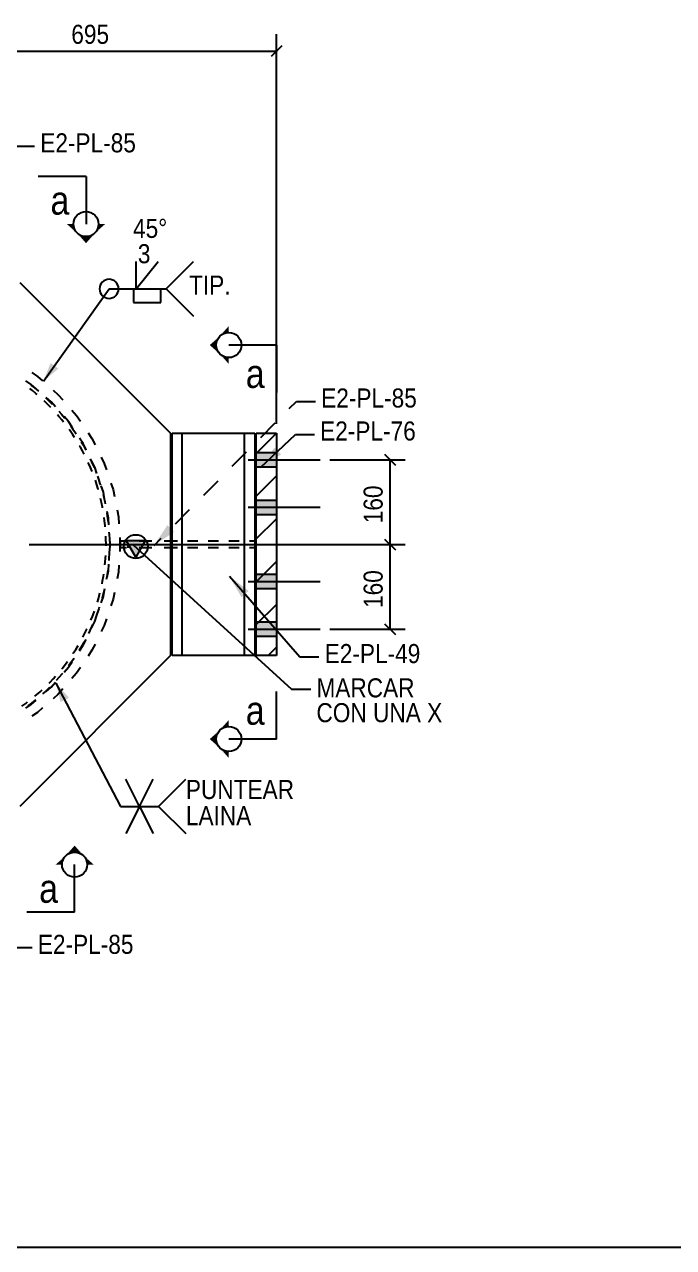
# Model space of a CAD drawing. Header units: millimetres. Extents: x 67 to 383, y 106 to 148.
# Drawn here: x 249.11 to 260.06, y 106.12 to 126.77 of the extents above; entities that cross this region are included whole.
import ezdxf

# ---------------------------------------------------------------- set-up
doc = ezdxf.new("R2010")
doc.units = ezdxf.units.MM
doc.linetypes.add('XKITLINE00', pattern=[0])
doc.styles.add('ARIAL', font='ARIAL.TTF')

msp = doc.modelspace()

# ---------------------------------------------------------------- linework, layer by layer
at = {"linetype": 'XKITLINE00'}
for p, q in [((253.362, 120.026), (253.362, 126.601)), ((253.453, 126.407), (253.271, 126.225)), ((247.15, 126.316), (253.362, 126.316)), ((248.956, 124.711), (249.277, 124.711)), ((250.146, 124.2), (249.341, 124.2)), ((250.146, 124.2), (250.146, 123.396)), ((253.362, 121.354), (252.557, 121.354)), ((253.362, 121.354), (253.362, 120.55)), ((249.229, 120.889), (249.326, 120.824)), ((249.326, 120.824), (249.414, 120.747)), ((249.223, 120.689), (249.13, 120.751)), ((249.241, 120.585), (249.197, 120.62)), ((249.216, 120.677), (249.276, 120.63)), ((249.306, 120.616), (249.223, 120.689)), ((249.276, 120.63), (249.338, 120.579)), ((249.301, 120.536), (249.241, 120.585)), ((249.322, 120.518), (249.301, 120.536)), ((249.338, 120.579), (249.342, 120.576)), ((249.475, 120.378), (249.441, 120.41)), ((249.462, 120.469), (249.514, 120.419)), ((249.557, 120.396), (249.474, 120.469)), ((249.514, 120.419), (249.571, 120.363)), ((249.631, 120.312), (249.557, 120.396)), ((249.59, 120.593), (249.678, 120.516)), ((249.678, 120.516), (249.755, 120.428)), ((253.578, 120.282), (253.698, 120.403)), ((253.698, 120.403), (254.02, 120.403)), ((249.53, 120.323), (249.475, 120.378)), ((249.555, 120.297), (249.53, 120.323)), ((249.571, 120.363), (249.577, 120.356)), ((249.686, 120.238), (249.731, 120.187)), ((249.909, 120.252), (249.986, 120.165)), ((249.688, 120.15), (249.664, 120.178)), ((249.738, 120.09), (249.688, 120.15)), ((249.731, 120.187), (249.782, 120.126)), ((249.766, 120.054), (249.738, 120.09)), ((249.851, 120.061), (249.778, 120.145)), ((249.782, 120.126), (249.79, 120.116)), ((249.913, 119.968), (249.851, 120.061)), ((249.888, 119.988), (249.926, 119.935)), ((249.986, 120.165), (250.051, 120.067)), ((253.097, 119.795), (253.338, 120.038)), ((249.88, 119.903), (249.863, 119.926)), ((249.924, 119.838), (249.88, 119.903)), ((249.953, 119.792), (249.924, 119.838)), ((249.926, 119.935), (249.971, 119.87)), ((249.971, 119.87), (249.98, 119.856)), ((250.099, 119.691), (250.037, 119.783)), ((250.181, 119.873), (250.246, 119.776)), ((250.246, 119.776), (250.298, 119.671)), ((253.092, 119.288), (253.68, 119.846)), ((253.68, 119.846), (254.001, 119.846)), ((250.047, 119.639), (250.037, 119.655)), ((250.085, 119.57), (250.047, 119.639)), ((250.065, 119.719), (250.096, 119.667)), ((250.114, 119.514), (250.085, 119.57)), ((250.096, 119.667), (250.135, 119.597)), ((250.148, 119.591), (250.099, 119.691)), ((250.135, 119.597), (250.144, 119.579)), ((250.189, 119.36), (250.184, 119.369)), ((250.216, 119.435), (250.24, 119.384)), ((250.24, 119.384), (250.272, 119.311)), ((250.296, 119.291), (250.246, 119.391)), ((250.401, 119.461), (250.453, 119.356)), ((252.616, 119.308), (252.857, 119.551)), ((254.26, 119.418), (255.536, 119.418)), ((255.187, 119.509), (255.369, 119.327)), ((255.278, 117.988), (255.278, 119.418)), ((250.22, 119.289), (250.189, 119.36)), ((250.248, 119.221), (250.22, 119.289)), ((250.272, 119.311), (250.281, 119.288)), ((250.331, 119.186), (250.296, 119.291)), ((250.453, 119.356), (250.49, 119.246)), ((250.328, 118.995), (250.304, 119.07)), ((250.304, 119.07), (250.304, 119.07)), ((250.351, 118.921), (250.328, 118.995)), ((250.34, 119.138), (250.358, 119.088)), ((250.358, 119.088), (250.382, 119.012)), ((250.382, 119.012), (250.391, 118.986)), ((250.439, 118.869), (250.403, 118.975)), ((250.566, 119.024), (250.603, 118.913)), ((252.135, 118.821), (252.376, 119.064)), ((250.352, 118.917), (250.351, 118.921)), ((250.409, 118.693), (250.393, 118.761)), ((250.434, 118.831), (250.446, 118.783)), ((250.46, 118.76), (250.439, 118.869)), ((250.446, 118.783), (250.464, 118.705)), ((250.603, 118.913), (250.626, 118.799)), ((250.424, 118.617), (250.409, 118.693)), ((250.427, 118.604), (250.424, 118.617)), ((250.464, 118.705), (250.47, 118.674)), ((250.526, 118.433), (250.504, 118.542)), ((250.672, 118.569), (250.694, 118.455)), ((251.655, 118.334), (251.895, 118.577)), ((250.46, 118.385), (250.452, 118.445)), ((250.469, 118.307), (250.46, 118.385)), ((250.499, 118.516), (250.506, 118.471)), ((250.506, 118.471), (250.517, 118.392)), ((250.517, 118.392), (250.521, 118.357)), ((250.533, 118.321), (250.526, 118.433)), ((250.694, 118.455), (250.702, 118.338)), ((250.471, 118.286), (250.469, 118.307)), ((250.483, 118.073), (250.481, 118.125)), ((250.534, 118.196), (250.537, 118.154)), ((250.537, 118.154), (250.54, 118.075)), ((249.188, 117.988), (255.536, 117.988)), ((249.188, 117.988), (255.536, 117.988)), ((250.484, 117.995), (250.483, 118.073)), ((250.484, 117.964), (250.484, 117.995)), ((250.54, 118.075), (250.54, 118.036)), ((250.555, 117.988), (250.547, 118.099)), ((250.547, 117.877), (250.555, 117.988)), ((250.717, 118.105), (250.725, 117.988)), ((250.725, 117.988), (250.717, 117.871)), ((250.725, 117.931), (250.725, 118.045)), ((250.831, 118.045), (250.725, 118.045)), ((250.831, 117.931), (250.725, 117.931)), ((250.859, 117.931), (250.859, 117.979)), ((250.943, 117.983), (253.617, 115.542)), ((251.256, 118.045), (251.043, 118.045)), ((251.256, 117.931), (251.043, 117.931)), ((251.294, 117.969), (251.414, 118.091)), ((251.574, 118.045), (251.468, 118.045)), ((251.574, 117.931), (251.468, 117.931)), ((251.688, 118.045), (251.601, 118.045)), ((251.688, 117.931), (251.601, 117.931)), ((252.036, 118.045), (251.862, 118.045)), ((252.036, 117.931), (251.862, 117.931)), ((252.385, 118.045), (252.21, 118.045)), ((252.385, 117.931), (252.21, 117.931)), ((252.733, 118.045), (252.559, 118.045)), ((252.733, 117.931), (252.559, 117.931)), ((252.994, 118.045), (252.907, 118.045)), ((252.994, 117.931), (252.907, 117.931)), ((253.021, 117.931), (253.021, 118.045)), ((255.187, 118.079), (255.369, 117.897)), ((255.187, 118.079), (255.369, 117.897)), ((255.278, 116.558), (255.278, 117.988)), ((250.47, 117.683), (250.476, 117.761)), ((250.476, 117.761), (250.479, 117.803)), ((250.533, 117.757), (250.53, 117.714)), ((250.537, 117.836), (250.533, 117.757)), ((250.539, 117.875), (250.537, 117.836)), ((250.466, 117.643), (250.47, 117.683)), ((250.508, 117.52), (250.496, 117.441)), ((250.504, 117.434), (250.526, 117.544)), ((250.513, 117.554), (250.508, 117.52)), ((250.526, 117.544), (250.533, 117.655)), ((250.694, 117.521), (250.672, 117.407)), ((250.702, 117.638), (250.694, 117.521)), ((250.417, 117.325), (250.427, 117.373)), ((250.427, 117.373), (250.44, 117.45)), ((250.44, 117.45), (250.445, 117.484)), ((250.496, 117.441), (250.488, 117.395)), ((252.566, 117.453), (253.757, 116.088)), ((250.355, 117.069), (250.376, 117.144)), ((250.376, 117.144), (250.382, 117.168)), ((250.403, 117.001), (250.439, 117.107)), ((250.43, 117.13), (250.417, 117.081)), ((250.45, 117.207), (250.43, 117.13)), ((250.439, 117.107), (250.46, 117.216)), ((250.456, 117.237), (250.45, 117.207)), ((250.626, 117.177), (250.603, 117.063)), ((250.362, 116.902), (250.336, 116.827)), ((250.338, 117.013), (250.355, 117.069)), ((250.37, 116.928), (250.362, 116.902)), ((250.603, 117.063), (250.566, 116.952)), ((250.23, 116.711), (250.255, 116.773)), ((250.246, 116.585), (250.296, 116.685)), ((250.255, 116.773), (250.282, 116.846)), ((250.282, 116.846), (250.288, 116.861)), ((250.296, 116.685), (250.331, 116.791)), ((250.336, 116.827), (250.317, 116.776)), ((250.49, 116.731), (250.453, 116.62)), ((250.092, 116.42), (250.127, 116.488)), ((250.127, 116.488), (250.162, 116.558)), ((250.162, 116.558), (250.164, 116.564)), ((250.213, 116.533), (250.187, 116.481)), ((250.246, 116.606), (250.213, 116.533)), ((250.256, 116.627), (250.246, 116.606)), ((250.453, 116.62), (250.401, 116.515)), ((254.26, 116.558), (255.536, 116.558)), ((255.187, 116.649), (255.369, 116.467)), ((249.974, 116.215), (250.013, 116.28)), ((250.037, 116.193), (250.099, 116.286)), ((250.103, 116.322), (250.063, 116.253)), ((250.099, 116.286), (250.148, 116.385)), ((250.113, 116.339), (250.103, 116.322)), ((250.298, 116.305), (250.246, 116.2)), ((249.927, 116.144), (249.931, 116.15)), ((249.931, 116.15), (249.974, 116.215)), ((249.943, 116.066), (249.934, 116.053)), ((250.063, 116.253), (250.031, 116.2)), ((250.246, 116.2), (250.181, 116.103)), ((253.757, 116.088), (254.079, 116.088)), ((249.737, 115.885), (249.747, 115.897)), ((249.747, 115.897), (249.795, 115.959)), ((249.778, 115.832), (249.851, 115.915)), ((249.795, 115.959), (249.835, 116.012)), ((249.888, 115.988), (249.849, 115.935)), ((249.851, 115.915), (249.913, 116.008)), ((249.934, 116.053), (249.888, 115.988)), ((250.051, 115.909), (249.986, 115.812)), ((249.522, 115.645), (249.54, 115.663)), ((249.54, 115.663), (249.594, 115.72)), ((249.557, 115.58), (249.631, 115.664)), ((249.594, 115.72), (249.632, 115.762)), ((249.689, 115.74), (249.642, 115.689)), ((249.741, 115.8), (249.689, 115.74)), ((249.748, 115.81), (249.741, 115.8)), ((249.986, 115.812), (249.909, 115.724)), ((249.285, 115.428), (249.312, 115.45)), ((249.312, 115.45), (249.371, 115.501)), ((249.371, 115.501), (249.406, 115.533)), ((249.467, 115.512), (249.413, 115.463)), ((249.524, 115.567), (249.467, 115.512)), ((249.474, 115.507), (249.557, 115.58)), ((249.53, 115.573), (249.524, 115.567)), ((249.678, 115.46), (249.59, 115.383)), ((249.755, 115.548), (249.678, 115.46)), ((253.362, 114.702), (253.362, 115.506)), ((253.617, 115.542), (253.939, 115.542)), ((249.064, 115.258), (249.128, 115.304)), ((249.128, 115.304), (249.159, 115.328)), ((249.13, 115.225), (249.223, 115.287)), ((249.225, 115.306), (249.164, 115.26)), ((249.223, 115.287), (249.306, 115.36)), ((249.287, 115.356), (249.225, 115.306)), ((249.291, 115.358), (249.287, 115.356)), ((249.326, 115.152), (249.229, 115.087)), ((249.414, 115.229), (249.326, 115.152)), ((253.362, 114.702), (252.557, 114.702)), ((249.954, 111.776), (249.954, 112.581)), ((249.954, 111.776), (249.15, 111.776)), ((248.915, 111.18), (249.236, 111.18))]:
    msp.add_line(p, q, dxfattribs=at)
at = {"color": 1, "linetype": 'XKITLINE00'}
for p, q in [((250.995, 122.303), (251.362, 122.763)), ((250.995, 122.303), (250.995, 122.763)), ((251.5, 122.303), (251.96, 122.763)), ((249.428, 120.742), (250.535, 122.303)), ((250.535, 122.303), (251.5, 122.303)), ((250.949, 122.303), (250.949, 122.073)), ((251.408, 122.073), (251.408, 122.303)), ((251.5, 122.303), (251.96, 121.843)), ((250.949, 122.073), (251.408, 122.073)), ((253.021, 119.525), (253.362, 119.865)), ((253.021, 118.802), (253.362, 119.143)), ((253.021, 118.08), (253.362, 118.42)), ((253.021, 117.357), (253.362, 117.698)), ((253.021, 116.635), (253.362, 116.976)), ((253.22, 116.111), (253.362, 116.253)), ((249.639, 115.647), (250.729, 113.564)), ((251.051, 113.564), (250.821, 114.024)), ((251.051, 113.564), (251.28, 114.024)), ((251.372, 113.564), (251.832, 114.024)), ((250.729, 113.564), (251.372, 113.564)), ((251.051, 113.564), (250.821, 113.105)), ((251.051, 113.564), (251.28, 113.105)), ((251.372, 113.564), (251.832, 113.105))]:
    msp.add_line(p, q, dxfattribs=at)
at = {"color": 2, "linetype": 'XKITLINE00'}
for p, q in [((249.027, 122.412), (251.574, 119.865)), ((251.574, 119.865), (251.574, 116.111)), ((251.601, 116.111), (251.601, 119.865)), ((251.601, 119.865), (252.994, 119.865)), ((251.771, 116.111), (251.771, 119.865)), ((252.824, 116.111), (252.824, 119.865)), ((252.994, 119.865), (252.994, 116.111)), ((253.021, 116.111), (253.021, 119.865)), ((253.021, 119.865), (253.362, 119.865)), ((253.362, 119.865), (253.362, 116.111)), ((250.986, 117.77), (250.825, 118.052)), ((250.825, 118.052), (251.147, 118.052)), ((251.147, 118.052), (250.986, 117.77)), ((251.601, 118.045), (251.574, 118.045)), ((251.601, 117.931), (251.574, 117.931)), ((251.587, 117.931), (251.587, 118.045)), ((253.021, 118.045), (252.994, 118.045)), ((253.021, 117.931), (252.994, 117.931)), ((251.574, 116.111), (249.027, 113.564)), ((252.824, 116.111), (251.601, 116.111)), ((252.994, 116.111), (252.824, 116.111)), ((253.362, 116.111), (253.021, 116.111))]:
    msp.add_line(p, q, dxfattribs=at)
at = {"color": 3, "linetype": 'XKITLINE00'}
for p, q in [((252.886, 119.418), (254.099, 119.418)), ((253.021, 119.539), (253.362, 119.539)), ((253.021, 119.298), (253.362, 119.298)), ((252.886, 118.614), (254.099, 118.614)), ((253.021, 118.734), (253.362, 118.734)), ((253.021, 118.493), (253.362, 118.493)), ((252.886, 117.363), (254.099, 117.363)), ((253.021, 117.483), (253.362, 117.483)), ((253.021, 117.242), (253.362, 117.242)), ((253.021, 116.679), (253.362, 116.679)), ((252.886, 116.558), (254.099, 116.558)), ((253.021, 116.437), (253.362, 116.437))]:
    msp.add_line(p, q, dxfattribs=at)
at = {"color": 5, "linetype": 'XKITLINE00'}
msp.add_line((299.851, 106.116), (233.084, 106.116), dxfattribs=at)
at = {"linetype": 'XKITLINE00'}
for centre in [(250.146, 123.396), (252.557, 121.354), (252.557, 114.702), (249.954, 112.581)]:
    msp.add_circle(centre, 0.212, dxfattribs=at)
at = {"color": 2, "linetype": 'XKITLINE00'}
msp.add_circle((250.986, 117.951), 0.201, dxfattribs=at)
at = {"color": 1, "linetype": 'XKITLINE00'}
for start, end in [(90, 270), (270, 90)]:
    msp.add_arc((250.535, 122.303), 0.161, start, end, dxfattribs=at)
for p in [(253.362, 126.316), (255.278, 119.418), (255.278, 117.988), (255.278, 117.988), (255.278, 116.558)]:
    msp.add_point(p)
at = {"linetype": 'Continuous'}
for points in [[(249.824, 123.396), (250.146, 123.074), (250.012, 123.233)], [(249.824, 123.396), (250.012, 123.233), (249.997, 123.247)], [(249.824, 123.396), (249.997, 123.247), (249.983, 123.262)], [(249.824, 123.396), (249.983, 123.262), (249.97, 123.278)], [(249.824, 123.396), (249.97, 123.278), (249.96, 123.296)], [(249.824, 123.396), (249.96, 123.296), (249.951, 123.315)], [(249.824, 123.396), (249.951, 123.315), (249.943, 123.334)], [(249.824, 123.396), (249.943, 123.334), (249.938, 123.354)], [(249.824, 123.396), (249.938, 123.354), (249.935, 123.375)], [(249.933, 123.396), (249.824, 123.396), (249.935, 123.375)], [(250.146, 123.074), (250.468, 123.396), (250.309, 123.261)], [(250.468, 123.396), (250.322, 123.278), (250.309, 123.261)], [(250.468, 123.396), (250.333, 123.296), (250.322, 123.278)], [(250.468, 123.396), (250.342, 123.315), (250.333, 123.296)], [(250.468, 123.396), (250.349, 123.334), (250.342, 123.315)], [(250.468, 123.396), (250.354, 123.354), (250.349, 123.334)], [(250.468, 123.396), (250.357, 123.375), (250.354, 123.354)], [(250.468, 123.396), (250.358, 123.396), (250.357, 123.375)], [(250.146, 123.074), (250.029, 123.22), (250.012, 123.233)], [(250.146, 123.074), (250.046, 123.209), (250.029, 123.22)], [(250.146, 123.074), (250.065, 123.2), (250.046, 123.209)], [(250.146, 123.074), (250.085, 123.193), (250.065, 123.2)], [(250.146, 123.074), (250.105, 123.188), (250.085, 123.193)], [(250.146, 123.074), (250.125, 123.185), (250.105, 123.188)], [(250.146, 123.074), (250.146, 123.183), (250.125, 123.185)], [(250.146, 123.074), (250.309, 123.261), (250.296, 123.246)], [(250.146, 123.074), (250.296, 123.246), (250.28, 123.232)], [(250.146, 123.074), (250.28, 123.232), (250.263, 123.219)], [(250.146, 123.074), (250.263, 123.219), (250.246, 123.209)], [(250.146, 123.074), (250.246, 123.209), (250.227, 123.2)], [(250.146, 123.074), (250.227, 123.2), (250.207, 123.193)], [(250.146, 123.074), (250.207, 123.193), (250.187, 123.188)], [(250.146, 123.074), (250.187, 123.188), (250.167, 123.184)], [(250.146, 123.074), (250.167, 123.184), (250.146, 123.183)], [(252.557, 121.676), (252.235, 121.354), (252.394, 121.488)], [(252.557, 121.676), (252.394, 121.488), (252.408, 121.503)], [(252.557, 121.676), (252.408, 121.503), (252.424, 121.517)], [(252.557, 121.676), (252.424, 121.517), (252.44, 121.53)], [(252.557, 121.676), (252.44, 121.53), (252.458, 121.54)], [(252.557, 121.676), (252.458, 121.54), (252.477, 121.549)], [(252.557, 121.676), (252.477, 121.549), (252.496, 121.557)], [(252.557, 121.676), (252.496, 121.557), (252.516, 121.562)], [(252.557, 121.676), (252.516, 121.562), (252.537, 121.565)], [(252.557, 121.567), (252.557, 121.676), (252.537, 121.565)], [(252.235, 121.354), (252.382, 121.471), (252.394, 121.488)], [(252.235, 121.354), (252.371, 121.454), (252.382, 121.471)], [(252.235, 121.354), (252.362, 121.435), (252.371, 121.454)], [(252.235, 121.354), (252.355, 121.415), (252.362, 121.435)], [(252.235, 121.354), (252.35, 121.395), (252.355, 121.415)], [(252.235, 121.354), (252.346, 121.375), (252.35, 121.395)], [(252.235, 121.354), (252.345, 121.354), (252.346, 121.375)], [(252.235, 121.354), (252.557, 121.032), (252.423, 121.191)], [(252.235, 121.354), (252.423, 121.191), (252.407, 121.205)], [(252.235, 121.354), (252.407, 121.205), (252.394, 121.22)], [(252.235, 121.354), (252.394, 121.22), (252.381, 121.237)], [(252.235, 121.354), (252.381, 121.237), (252.37, 121.254)], [(252.235, 121.354), (252.37, 121.254), (252.361, 121.273)], [(252.235, 121.354), (252.361, 121.273), (252.354, 121.293)], [(252.235, 121.354), (252.354, 121.293), (252.349, 121.313)], [(252.235, 121.354), (252.349, 121.313), (252.346, 121.333)], [(252.235, 121.354), (252.346, 121.333), (252.345, 121.354)], [(252.557, 121.032), (252.44, 121.178), (252.423, 121.191)], [(252.557, 121.032), (252.457, 121.167), (252.44, 121.178)], [(252.557, 121.032), (252.476, 121.158), (252.457, 121.167)], [(252.557, 121.032), (252.496, 121.151), (252.476, 121.158)], [(252.557, 121.032), (252.516, 121.146), (252.496, 121.151)], [(252.557, 121.032), (252.536, 121.143), (252.516, 121.146)], [(252.557, 121.032), (252.557, 121.142), (252.536, 121.143)], [(253.092, 119.288), (253.328, 119.623), (253.092, 119.288), (253.439, 119.507)], [(251.294, 117.969), (251.519, 118.312), (251.294, 117.969), (251.634, 118.199)], [(252.566, 117.453), (252.891, 117.203), (252.566, 117.453), (252.77, 117.097)], [(252.557, 115.024), (252.235, 114.702), (252.394, 114.836)], [(252.235, 114.702), (252.382, 114.819), (252.394, 114.836)], [(252.235, 114.702), (252.371, 114.801), (252.382, 114.819)], [(252.557, 115.024), (252.394, 114.836), (252.408, 114.851)], [(252.557, 115.024), (252.408, 114.851), (252.424, 114.865)], [(252.557, 115.024), (252.424, 114.865), (252.44, 114.877)], [(252.557, 115.024), (252.44, 114.877), (252.458, 114.888)], [(252.557, 115.024), (252.458, 114.888), (252.477, 114.897)], [(252.557, 115.024), (252.477, 114.897), (252.496, 114.904)], [(252.557, 115.024), (252.496, 114.904), (252.516, 114.91)], [(252.557, 115.024), (252.516, 114.91), (252.537, 114.913)], [(252.557, 114.914), (252.557, 115.024), (252.537, 114.913)], [(252.235, 114.702), (252.362, 114.783), (252.371, 114.801)], [(252.235, 114.702), (252.355, 114.763), (252.362, 114.783)], [(252.235, 114.702), (252.35, 114.743), (252.355, 114.763)], [(252.235, 114.702), (252.346, 114.723), (252.35, 114.743)], [(252.235, 114.702), (252.345, 114.702), (252.346, 114.723)], [(252.235, 114.702), (252.557, 114.38), (252.423, 114.538)], [(252.235, 114.702), (252.423, 114.538), (252.407, 114.552)], [(252.235, 114.702), (252.407, 114.552), (252.394, 114.568)], [(252.235, 114.702), (252.394, 114.568), (252.381, 114.584)], [(252.235, 114.702), (252.381, 114.584), (252.37, 114.602)], [(252.235, 114.702), (252.37, 114.602), (252.361, 114.621)], [(252.235, 114.702), (252.361, 114.621), (252.354, 114.64)], [(252.235, 114.702), (252.354, 114.64), (252.349, 114.661)], [(252.235, 114.702), (252.349, 114.661), (252.346, 114.681)], [(252.235, 114.702), (252.346, 114.681), (252.345, 114.702)], [(252.557, 114.38), (252.44, 114.526), (252.423, 114.538)], [(252.557, 114.38), (252.457, 114.515), (252.44, 114.526)], [(252.557, 114.38), (252.476, 114.506), (252.457, 114.515)], [(252.557, 114.38), (252.496, 114.499), (252.476, 114.506)], [(252.557, 114.38), (252.516, 114.494), (252.496, 114.499)], [(252.557, 114.38), (252.536, 114.491), (252.516, 114.494)], [(252.557, 114.38), (252.557, 114.49), (252.536, 114.491)], [(249.954, 112.902), (249.633, 112.581), (249.791, 112.715)], [(249.954, 112.902), (249.791, 112.715), (249.805, 112.73)], [(249.954, 112.902), (249.805, 112.73), (249.82, 112.744)], [(249.954, 112.902), (249.82, 112.744), (249.837, 112.757)], [(249.954, 112.902), (249.837, 112.757), (249.855, 112.767)], [(249.954, 112.902), (249.855, 112.767), (249.873, 112.776)], [(249.954, 112.902), (249.873, 112.776), (249.893, 112.784)], [(249.954, 112.902), (249.893, 112.784), (249.913, 112.789)], [(249.954, 112.902), (249.913, 112.789), (249.934, 112.792)], [(249.954, 112.902), (249.934, 112.792), (249.954, 112.793)], [(249.954, 112.902), (249.954, 112.793), (249.975, 112.792)], [(249.954, 112.902), (249.975, 112.792), (249.996, 112.788)], [(249.954, 112.902), (249.996, 112.788), (250.016, 112.783)], [(249.954, 112.902), (250.016, 112.783), (250.035, 112.776)], [(249.954, 112.902), (250.035, 112.776), (250.054, 112.767)], [(249.954, 112.902), (250.054, 112.767), (250.072, 112.756)], [(249.954, 112.902), (250.072, 112.756), (250.088, 112.744)], [(250.276, 112.581), (249.954, 112.902), (250.088, 112.744)], [(249.633, 112.581), (249.778, 112.698), (249.791, 112.715)], [(249.633, 112.581), (249.768, 112.68), (249.778, 112.698)], [(249.633, 112.581), (249.759, 112.662), (249.768, 112.68)], [(249.633, 112.581), (249.752, 112.642), (249.759, 112.662)], [(249.633, 112.581), (249.746, 112.622), (249.752, 112.642)], [(249.633, 112.581), (249.743, 112.601), (249.746, 112.622)], [(249.633, 112.581), (249.742, 112.581), (249.743, 112.601)], [(250.276, 112.581), (250.088, 112.744), (250.104, 112.73)], [(250.276, 112.581), (250.104, 112.73), (250.117, 112.714)], [(250.276, 112.581), (250.117, 112.714), (250.13, 112.698)], [(250.276, 112.581), (250.13, 112.698), (250.141, 112.68)], [(250.276, 112.581), (250.141, 112.68), (250.15, 112.661)], [(250.276, 112.581), (250.15, 112.661), (250.157, 112.642)], [(250.276, 112.581), (250.157, 112.642), (250.162, 112.622)], [(250.276, 112.581), (250.162, 112.622), (250.165, 112.601)], [(250.167, 112.581), (250.276, 112.581), (250.165, 112.601)]]:
    msp.add_solid(points, dxfattribs=at)
at = {"color": 1, "linetype": 'Continuous'}
for points in [[(249.428, 120.742), (249.548, 121.051), (249.428, 120.742), (249.68, 120.958)], [(249.639, 115.647), (249.859, 115.399), (249.639, 115.647), (249.717, 115.325)]]:
    msp.add_solid(points, dxfattribs=at)
at = {"color": 3, "linetype": 'Continuous'}
for points in [[(253.021, 119.539), (253.021, 119.298), (253.362, 119.298)], [(253.021, 119.539), (253.362, 119.298), (253.362, 119.539)], [(253.021, 118.734), (253.021, 118.493), (253.362, 118.493)], [(253.021, 118.734), (253.362, 118.493), (253.362, 118.734)], [(253.021, 117.483), (253.021, 117.242), (253.362, 117.242)], [(253.021, 117.483), (253.362, 117.242), (253.362, 117.483)], [(253.021, 116.679), (253.021, 116.437), (253.362, 116.437)], [(253.021, 116.679), (253.362, 116.437), (253.362, 116.679)]]:
    msp.add_solid(points, dxfattribs=at)
at = {"color": 2, "linetype": 'Continuous'}
msp.add_solid([(250.825, 118.052), (251.147, 118.052), (250.825, 118.052), (250.986, 117.77)], dxfattribs=at)

# ---------------------------------------------------------------- texts
at = {"color": 3, "style": 'ARIAL', "width": 0.85}
for s, p in [('695', (249.898, 126.44)), ('E2-PL-85', (249.374, 124.607)), ('E2-PL-85', (254.116, 120.299)), ('E2-PL-76', (254.098, 119.742)), ('E2-PL-49', (254.175, 115.984)), ('MARCAR ', (254.036, 115.405)), ('CON UNA X', (254.036, 114.986)), ('E2-PL-85', (249.333, 111.075))]:
    msp.add_text(s, height=0.3218, dxfattribs=at).set_placement(p)
at = {"color": 1, "style": 'ARIAL', "width": 0.85}
for s, height, p in [('a', 0.483, (249.546, 123.556)), ('45°', 0.3218, (250.94, 123.163)), ('3', 0.322, (251.021, 122.735)), ('TIP.', 0.3218, (251.886, 122.206)), ('a', 0.483, (252.843, 120.63)), ('a', 0.483, (252.843, 114.943)), ('PUNTEAR ', 0.3218, (251.832, 113.689)), ('LAINA', 0.3218, (251.832, 113.247)), ('a', 0.483, (249.355, 111.937))]:
    msp.add_text(s, height=height, dxfattribs=at).set_placement(p)
at = {"color": 3, "style": 'ARIAL', "width": 0.85}
for p in [(255.154, 118.345), (255.154, 116.915)]:
    msp.add_text('160', height=0.3218, rotation=90.0002, dxfattribs=at).set_placement(p)

doc.saveas('drawing.dxf')
